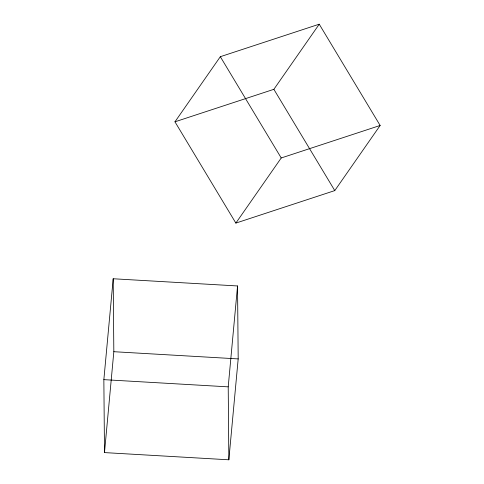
<?xml version="1.0" encoding="UTF-8"?>
<svg xmlns="http://www.w3.org/2000/svg" width="484" height="484" viewBox="0 0 484 484"><rect width="100%" height="100%" fill="white"/><g stroke="black" fill="none" stroke-linecap="round" stroke-linejoin="round"><path stroke-width="0.73" d="M103.854 379.65L113.195 278.76L237.547 285.959L238.188 358.91L228.847 459.8L104.49 452.594L103.854 379.65L228.212 386.855L228.847 459.8M104.49 452.594L113.831 351.705L113.195 278.76M228.212 386.855L237.547 285.959M174.954 121.817L220.323 56.695L319.234 24.2L380.146 125.471L334.783 190.593L235.865 223.088L174.954 121.817L273.871 89.322L319.234 24.2M235.865 223.088L281.228 157.966L380.146 125.471M113.831 351.705L238.188 358.91M273.871 89.322L334.783 190.593M220.323 56.695L281.228 157.966"/></g></svg>
